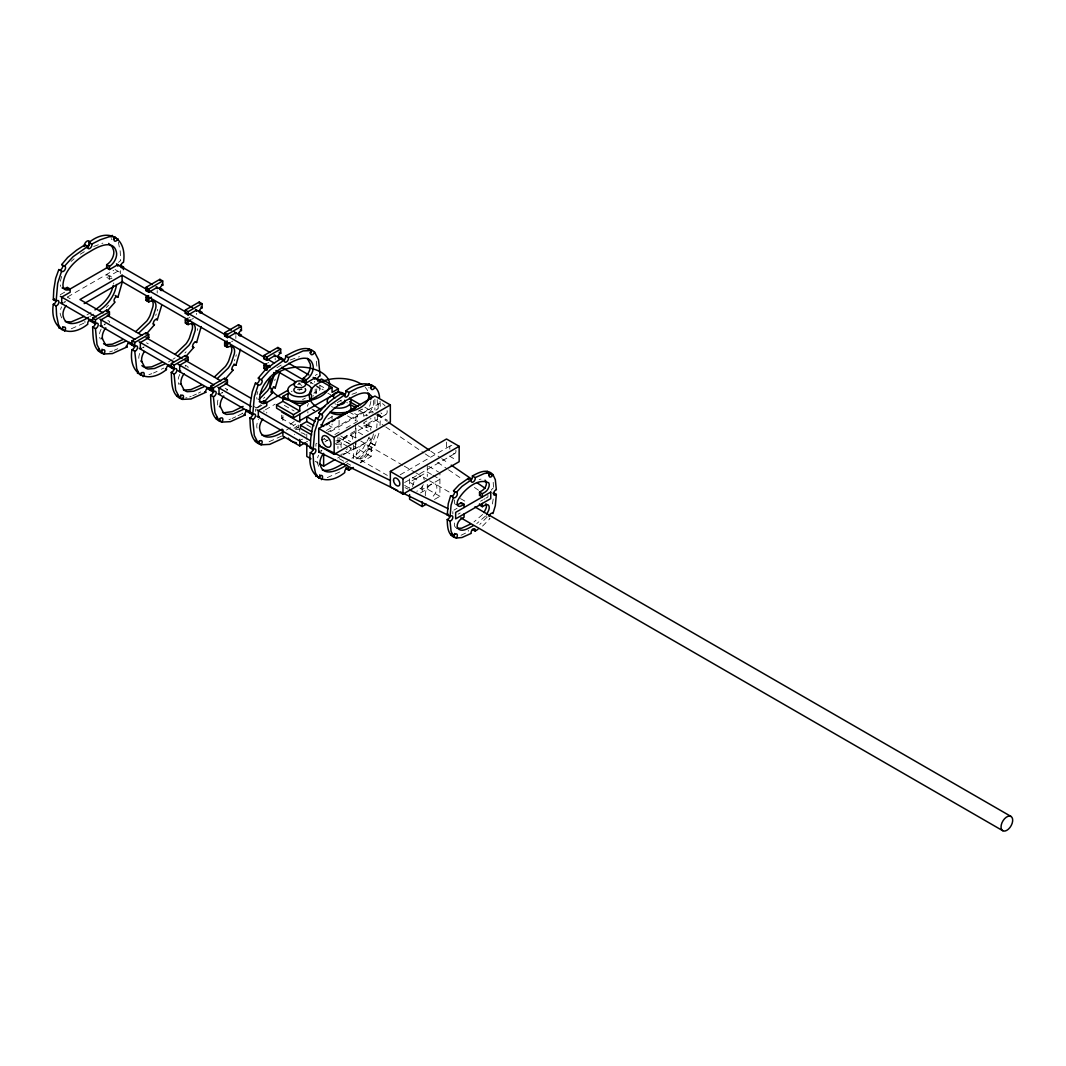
<?xml version="1.0" encoding="UTF-8"?>
<svg xmlns="http://www.w3.org/2000/svg" width="1066" height="1066" viewBox="0 0 1066 1066"><rect width="100%" height="100%" fill="white"/><g stroke="black" fill="none" stroke-linecap="round" stroke-linejoin="round"><path stroke-width="0.75" stroke-dasharray="5 3.75" d="M377.644 415.074L376.724 427.906M377.684 413.741L380.495 415.354L380.016 425.361M120.311 273.802L120.525 270.684M319.627 390.502L319.947 385.812M316.336 393.034L316.815 388.877M493.212 499.035L492.052 506.257M197.383 330.42L197.743 328.674M378.923 433.276L374.979 445.468A2.985 1.719 -60 0 0 371.661 446.854A2.985 1.719 -60 0 0 372.114 450.438L360.588 462.351M61.628 276.387L60.376 281.144A9.927 5.73 -60 0 0 60.749 286.408M256.999 394.66L257.825 391.489M373.42 433.875C371.488 444.868 363.999 453.983 354.778 459.886M157.235 310.979L157.661 309.38M235.879 356.39L236.306 354.791M375.352 435.061L372.181 443.856A2.985 1.719 -60 0 0 368.849 445.242A2.985 1.719 -60 0 0 369.316 448.813L357.776 460.725M274.735 380.629L275.201 379.096M155.703 315.443L156.249 314.004M234.347 360.841L234.893 359.415M307.328 406.319L308.42 403.534M369.356 437.007L363.066 448.52L351.967 458.273M487.269 516.943L479.753 524.459M482.632 514.492L473.957 521.954M485.443 516.117L476.769 523.579M106.28 307.568L108.545 305.222M184.924 352.979L186.097 351.807M263.569 398.378L264.741 397.205M71.129 261.41L74.154 258.785M482.565 526.084L490.067 518.556A2.985 1.719 -60 0 1 489.534 518.342M260.877 404.774L255.627 408.558M294.016 428.359L297.387 425.854M290.298 424.335L294.149 421.55M293.097 425.947L295.668 424.095M173.065 359.175L175.13 357.843M80.31 254.201L84.321 251.723M86.986 314.936L91.01 312.458M89.797 316.562L93.808 314.084M276.92 367.717L283.609 363.586M286.421 430.078L290.432 427.599M337.309 402.588L341.32 400.11M345.331 462.497L350.687 459.193M168.441 361.974L172.026 359.842M60.349 294.656L64.666 292.151M67.544 296.974L113.636 270.364M63.813 302.371L64.866 301.771M109.465 276.027L109.465 279.265L106.653 277.64L106.653 274.402L109.465 276.027L117.886 271.15L117.886 267.912M104.202 324.464L105.254 323.864M188.988 317.681L190.041 317.068M142.471 347.783L144.043 346.863M191.8 319.294L193.372 318.388M231.642 341.693L232.694 341.093M267.633 363.08L268.685 362.48M221.115 393.181L222.687 392.275M226.378 390.143L227.431 389.53L227.431 390.343M257.626 407.785L261.836 405.346M297.654 384.666L300.465 383.054M265.354 409.81L275.175 404.134M299.053 390.343L301.865 388.73M310.646 383.653L311.698 382.241M302.571 399.67L305.369 398.044M313.804 393.181L316.615 391.568L316.615 398.044M281.504 415.074L281.504 418.325L284.316 416.699M295.549 428.865L298.347 427.239M327.848 419.125L333.458 415.887M358.456 411.183L362.253 408.998L362.253 412.236L327.848 432.103M326.436 430.477L332.059 427.239L332.059 424.001M330.42 431.677L379.389 403.401M316.962 443.256L315.909 443.856L315.909 446.294M323.278 439.605L324.331 438.992L327.142 440.618L327.142 439.805M334.871 434.542L340.48 431.29M346.104 428.052L357.337 421.563L357.337 415.074L354.525 413.461M325.037 441.83L328.341 439.925M366.824 420.95L363.653 422.776L366.464 424.401L374.899 419.538L374.899 417.099M369.982 419.125L371.035 418.525M320.826 450.758L321.879 450.145M335.43 443.696L385.839 414.581M337.682 458.047L341.893 455.622M343.292 454.809L355.937 447.507L355.937 441.018M360.215 462.884L371.101 456.594L371.101 436.207M400.19 474.77L450.598 445.668M404.654 482.512L455.075 453.41M420.47 492.958L427.279 489.028L439.912 496.316L439.912 472.811M434.475 499.461L439.912 496.316M453.889 510.148L457.048 508.322M458.1 514.198L460.206 512.986M480.579 501.233L482.685 500.007M483.737 499.408L484.79 498.795M485.843 498.182L487.948 496.969L487.948 495.344M161.286 369.262L163.818 368.063M242.462 413.475L237.758 415.807M83.868 323.171L70.276 329.234M281.611 436.074L266.886 442.75M198.436 393.101L200.608 391.955M117.78 348.689L114.155 350.314M157.102 371.394L153.477 373.02M196.424 394.1L192.799 395.726M235.746 416.806L232.121 418.432M93.675 246.486L102.856 243.101M290.298 359.988L299.466 356.617M351.967 394.3L359.855 391.475M461.032 535.265L468.4 531.734A2.985 1.719 -60 0 1 468.36 530.335M112.53 350.967L109.598 351.94M151.852 373.66L148.92 374.646M189.655 396.912L191.174 396.365M228.99 419.604L230.496 419.071M327.275 477.621L341.999 470.945A2.985 1.719 -60 0 1 341.893 470.439M185.671 397.951L186.91 397.698M479.14 479.513L481.046 479.114M405.04 487.655L408.012 489.107M364.839 407.252L373.46 412.222M377.697 414.674L387.531 420.35M449.332 456.021L456.341 460.072M375.592 414.447L378.39 416.073M319.414 385.079L325.037 388.317M115.075 269.538L120.818 272.856M310.299 382.241L313.164 383.907M314.603 384.733L323.211 389.703M359.109 410.423L367.717 415.394M316.615 386.691L326.436 392.368M327.848 393.181L332.059 395.619M348.915 411.836L355.937 415.887L355.937 420.59M298.92 383.787L301.798 385.439M368.903 425.494L371.714 427.106M347.503 415.887L355.937 420.75M358.456 425.774L368.29 431.45M428.679 466.322L438.512 471.998M362.68 434.701L355.658 430.651L337.962 440.858L347.783 446.534M368.29 437.939L371.101 439.565L353.406 449.785L349.195 447.347M431.49 474.423L427.279 471.998L409.584 482.218L413.795 484.644M432.889 475.236L439.912 479.3L422.216 489.507L419.418 487.895M371.901 443.563L374.712 445.188M311.792 408.984L314.59 410.61M372.181 443.856L374.979 445.468M350.927 435.341L359.575 440.338M360.761 441.018L402.815 465.296M404.254 466.135L414.341 471.958M415.78 472.784L428.745 480.273M429.571 480.753L450.372 492.759M460.459 498.582L467.668 502.739M329.247 425.614L332.059 427.239M369.316 448.813L372.114 450.438M368.916 448.719L371.728 450.332M340.76 435.994L350.594 441.67M412.395 477.341L419.418 481.406M284.316 405.346L294.136 411.023M339.081 437.78L355.937 447.507M371.101 456.594L355.658 447.667L355.658 441.404M306.781 424.801L310.992 427.239M345.491 451.238L387.358 475.409M404.654 485.403L408.984 487.895M281.504 418.325L298.347 428.052L298.347 423.189M67.331 297.108L70.143 298.72M107.879 320.52L108.932 321.119M109.292 321.332L109.465 322.438M146.508 342.812L148.254 343.825M187.403 366.424L185.297 365.212L185.297 366.424M187.936 366.731L188.109 367.85M225.153 388.224L227.431 389.53M253.921 406.452L256.786 408.105M339.361 458.7L350.594 465.189M315.203 461.298L318.014 462.91M101.137 329.074A9.927 5.73 -60 0 0 99.698 337.309L99.871 337.402M179.781 374.472A9.927 5.73 -60 0 0 178.342 382.707L178.528 382.814M377.617 414.914L387.158 421.416M430.784 451.185L440.325 457.687M441.684 458.62L448.506 463.27M374.899 419.538L384.44 426.054M385.799 426.973L423.962 453.023M425.321 453.943L432.143 458.593M437.593 462.324L447.134 468.827M448.506 469.76L462.124 479.06M474.397 487.429L478.487 490.227M455.728 527.577L454.836 526.497A5.956 3.438 -60 0 1 455.222 520.968M318.627 466.295L317.388 462.99A9.927 5.73 -60 0 1 318.574 455.235M61.628 317.908L60.376 314.603A9.927 5.73 -60 0 1 61.575 306.861M178.342 382.707L178.928 384.506M99.698 337.309L100.284 339.095M118.339 242.129L120.192 251.309L120.685 260.757A2.985 1.719 -60 0 0 118.579 262.463M316.336 361.214L317.028 367.69M493.212 482.338L493.531 488.201M380.016 401.309L380.415 408.185M377.204 399.697L377.684 409.131M452.837 511.56L452.837 513.999M446.521 442.084L446.521 449.785M427.279 465.509L427.279 476.489M427.279 484.324L427.279 489.028M422.216 486.163L422.216 492.425M409.584 478.861L409.584 488.268M374.899 399.124L374.899 409.957M372.087 413.048L372.087 411.423L363.653 416.3L363.653 413.048M366.464 414.674L366.464 415.887M366.464 424.401L366.464 427.639L363.653 426.027L363.653 423.588M355.937 428.425L355.937 437.833M355.658 424.161L355.658 439.832M353.406 444.855L353.406 458.966M339.081 420.27L339.081 429.678M337.962 437.62L337.962 448.48M332.059 415.993L332.059 419.138M315.203 389.023L315.203 393.727M314.51 381.428L314.51 382.241M306.781 434.208L306.781 442.057M299.759 428.372L299.759 431.503M282.903 415.513L282.903 421.776M275.175 358.323L275.175 359.935M266.753 412.236L266.753 413.048M263.942 410.623L263.942 411.836M255.52 408.998L255.52 411.423M235.852 335.617L235.852 338.455M196.53 313.324L196.53 314.537M157.208 290.618L157.208 293.043M341.2 447.573A8.248 4.757 -60 0 1 346.81 435.754A8.248 4.757 -60 0 1 352.406 441.097M347.329 448.879A8.248 4.757 -60 0 1 346.277 449.492M387.105 410.623A6.449 3.731 60 0 1 385.519 414.741A6.449 3.731 60 0 1 380.935 412.928M378.377 408.491A6.449 3.731 60 0 1 379.736 403.241A6.449 3.731 60 0 1 385.119 406.026M412.622 486.576A8.248 4.757 -60 0 1 418.432 477.102A8.248 4.757 -60 0 1 424.228 479.873M423.309 484.697A8.248 4.757 -60 0 1 416.819 491.226M425.334 495.663A8.248 4.757 -60 0 1 430.184 484.99A8.248 4.757 -60 0 1 436.86 486.975A8.248 4.757 -60 0 1 431.597 497.529M455.875 450.292A4.464 2.585 60 0 1 452.557 453.01M449.905 449.186A4.464 2.585 60 0 1 453.117 446.068M365.225 387.371A29.795 17.203 0 0 1 367.663 390.769M340.307 400.936A11.913 6.876 0 0 1 341.52 401.043M346.716 402.495A11.913 6.876 0 0 1 347.503 402.908M333.298 407.305A11.913 6.876 0 0 1 331.446 406.572M350.994 447.507A11.913 6.876 0 0 1 340.774 454.316M335.723 440.911A11.913 6.876 0 0 1 349.102 443.789M335.71 404.121A5.956 3.438 0 0 1 334.871 403.721M335.857 444.615A5.956 3.438 0 0 1 343.852 445.455M291.324 391.568A11.913 6.876 0 0 1 292.124 391.142M297.321 389.69A11.913 6.876 0 0 1 302.198 389.69M298.52 383.094A11.913 6.876 0 0 1 299.759 383.067M302.611 439.179A5.956 3.438 0 0 1 301.025 439.525M294.522 434.515A5.956 3.438 0 0 1 294.749 434.302M301.025 432.796A5.956 3.438 0 0 1 305.649 435.674M307.568 441.364A11.913 6.876 0 0 1 306.195 441.95M295.588 429.718A11.913 6.876 0 0 1 299.759 429.278M380.495 415.354A2.985 1.719 -60 0 1 377.71 414.381M366.651 427.546A9.927 5.73 -60 0 1 373.327 429.318M373.42 400.416A9.927 5.73 -60 0 1 366.651 414.567M324.61 438.366A9.927 5.73 -60 0 1 323.851 438.432M369.023 387.931A2.985 1.719 -60 0 1 368.689 387.731M375.978 410.29A2.985 1.719 -60 0 1 377.204 409.291M321.039 451.464A9.927 5.73 -60 0 1 321.799 450.665M363.839 425.92A9.927 5.73 -60 0 1 370.848 430.304M370.835 401.416A9.927 5.73 -60 0 1 363.839 412.942M313.044 410.277A2.985 1.719 -60 0 1 314.47 410.45M313.151 395.246A9.927 5.73 -60 0 1 313.257 396.126M315.389 375.698A2.985 1.719 -60 0 1 317.295 374.273M307.901 413.008A2.985 1.719 -60 0 1 307.954 411.609M256.999 428.119A9.927 5.73 -60 0 1 258.692 419.391M257.079 399.217A9.927 5.73 -60 0 1 256.759 397.538M109.638 279.159A9.927 5.73 -60 0 1 111.997 278.266M112.023 239.544A2.985 1.719 -60 0 1 111.264 238.571M85 322.558A2.985 1.719 -60 0 1 84.96 321.159M64.786 302.278A9.927 5.73 -60 0 1 65.572 301.571M113.769 282.89A9.927 5.73 -60 0 1 113.609 283.876M106.827 277.546A9.927 5.73 -60 0 1 111.903 277.107M486.363 516.197A2.985 1.719 -60 0 1 486.256 515.731M491.266 490.213A2.985 1.719 -60 0 1 493.052 488.361M455.582 504.524A5.956 3.438 -60 0 1 454.609 499.874M104.122 324.983A9.927 5.73 -60 0 1 105.294 323.944M138.78 358.336A9.927 5.73 -60 0 1 140.459 351.767M143.444 347.689A9.927 5.73 -60 0 1 143.83 347.316M242.288 413.368A2.985 1.719 -60 0 1 242.209 413.008M217.571 405.027A9.927 5.73 -60 0 1 219.103 397.178M222.088 393.087A9.927 5.73 -60 0 1 222.474 392.728M363.759 457.034A8.248 4.757 -60 0 0 366.371 444.269A8.248 4.757 -60 0 0 356.617 452.917A8.248 4.757 -60 0 0 363.759 457.034"/><path stroke-width="1.5" d="M129.492 342.333A2.985 1.719 -60 0 0 127.134 346.89L112.41 353.566L103.802 353.992A2.985 1.719 -60 0 0 104.268 349.875A2.985 1.719 -60 0 0 100.937 352.34L97.006 344.678L95.434 328.581A2.985 1.719 -60 0 0 98.232 324.677A2.985 1.719 -60 0 0 95.434 323.984L92.622 322.358L92.742 318.108L106.48 310.179M95.434 323.984L95.54 319.733L109.278 311.805M142.084 375.445L139.06 373.7L136.701 368.703L134.756 351.287A2.985 1.719 -60 0 0 137.554 347.369A2.985 1.719 -60 0 0 134.756 346.69L131.944 345.064L132.064 340.814L145.802 332.885M134.756 346.69L134.862 342.439L148.6 334.497M209.482 387.944A2.985 1.719 -60 0 0 206.804 388.744A2.985 1.719 -60 0 0 205.778 392.288L191.054 398.964L182.459 399.39A2.985 1.719 -60 0 0 182.912 395.286A2.985 1.719 -60 0 0 179.594 397.738L175.663 390.089L174.078 373.993A2.985 1.719 -60 0 0 176.876 370.075A2.985 1.719 -60 0 0 174.078 369.396L171.266 367.77L171.386 363.519L185.124 355.591M174.078 369.396L174.184 365.132L187.936 357.203M247.818 410.343A2.985 1.719 -60 0 0 245.62 412.156A2.985 1.719 -60 0 0 245.1 414.994L230.376 421.67L221.781 422.096A2.985 1.719 -60 0 0 222.248 417.979A2.985 1.719 -60 0 0 218.916 420.444L214.986 412.782L213.4 396.685A2.985 1.719 -60 0 0 216.198 392.781A2.985 1.719 -60 0 0 213.4 392.088L210.588 390.476L210.708 386.225L224.446 378.283M213.4 392.088L213.52 387.837L227.258 379.909M63.44 330.047L60.402 328.288L58.443 324.504L56.591 315.323L56.112 305.875A2.985 1.719 -60 0 0 58.897 301.971A2.985 1.719 -60 0 0 56.112 301.278L53.3 299.666L53.78 289.659L55.645 278.333L58.817 269.551A2.985 1.719 -60 0 0 62.134 268.166A2.985 1.719 -60 0 0 61.681 264.581L67.704 257.439L76.579 250.177L85 244.754L87.812 246.379A2.985 1.719 -60 0 0 89.797 248.458A2.985 1.719 -60 0 0 91.796 244.074L100.217 239.77L109.092 236.785L113.356 236.599L116.381 238.344M56.112 301.278L57.684 283.369L61.615 271.164A2.985 1.719 -60 0 0 64.946 269.778A2.985 1.719 -60 0 0 64.48 266.207L73.088 256.706L87.812 246.379M123.416 269.645L123.496 266.98L120.685 265.354A2.985 1.719 -60 0 1 119.952 265.914M284.329 436.607A2.985 1.719 -60 0 0 284.422 437.7L269.698 444.375L261.103 444.802A2.985 1.719 -60 0 0 261.57 440.684A2.985 1.719 -60 0 0 258.239 443.15L254.308 435.488L252.722 419.391A2.985 1.719 -60 0 0 255.52 415.487A2.985 1.719 -60 0 0 252.722 414.794L249.91 413.168L250.403 403.175L252.256 391.848L255.427 383.067A2.985 1.719 -60 0 0 258.758 381.681A2.985 1.719 -60 0 0 258.292 378.097L264.315 370.955L273.189 363.693L281.611 358.269L284.422 359.895A2.985 1.719 -60 0 0 286.421 361.974A2.985 1.719 -60 0 0 288.406 357.59L303.13 350.914L311.725 350.487A2.985 1.719 -60 0 0 311.272 354.605A2.985 1.719 -60 0 0 314.59 352.14L318.521 359.802L320.106 375.898A2.985 1.719 -60 0 0 317.322 380.082M252.722 414.794L254.308 396.885L258.239 384.679A2.985 1.719 -60 0 0 261.57 383.294A2.985 1.719 -60 0 0 261.103 379.723L269.698 370.222L284.422 359.895M320.44 478.421L317.415 476.675L315.456 472.891L313.604 463.71L313.111 454.263A2.985 1.719 -60 0 0 315.909 450.345A2.985 1.719 -60 0 0 313.111 449.665L310.299 448.04L310.792 438.033L312.644 426.706L315.816 417.925A2.985 1.719 -60 0 0 319.147 416.54A2.985 1.719 -60 0 0 318.681 412.968L324.704 405.826L333.578 398.551L341.999 393.141L344.811 394.753A2.985 1.719 -60 0 0 346.81 396.832A2.985 1.719 -60 0 0 348.795 392.461L357.217 388.157L366.091 385.172L370.355 384.973L373.393 386.718M313.111 449.665L314.697 431.743L318.627 419.551A2.985 1.719 -60 0 0 321.959 418.165A2.985 1.719 -60 0 0 321.492 414.581L330.087 405.08L344.811 394.753M477.994 529.309L475.196 531.055A2.985 1.719 -60 0 0 473.197 528.989A2.985 1.719 -60 0 0 471.212 533.36L461.964 537.53L456.328 538.037A2.985 1.719 -60 0 0 456.741 533.999A2.985 1.719 -60 0 0 453.436 536.371L451.065 531.241L450.052 521.154A2.985 1.719 -60 0 0 452.837 517.237A2.985 1.719 -60 0 0 450.052 516.544L447.24 514.918L448.253 503.658L450.638 495.783A2.985 1.719 -60 0 0 453.929 494.358A2.985 1.719 -60 0 0 453.516 490.786L459.153 484.79L468.4 478.288L471.212 479.913A2.985 1.719 -60 0 0 473.197 481.979A2.985 1.719 -60 0 0 475.196 477.608L484.444 473.437L490.067 472.931A2.985 1.719 -60 0 0 489.667 476.968A2.985 1.719 -60 0 0 492.958 474.597L495.33 479.727L496.343 489.814A2.985 1.719 -60 0 0 493.558 493.731A2.985 1.719 -60 0 0 496.343 494.424L495.33 505.684L492.958 513.559A2.985 1.719 -60 0 0 490.813 513.639A2.985 1.719 -60 0 0 489.094 516.517M450.052 516.544L451.065 505.284L453.436 497.409A2.985 1.719 -60 0 0 456.741 495.983A2.985 1.719 -60 0 0 456.328 492.412L461.964 486.416L471.212 479.913M201.181 326.556L196.624 342.492A2.985 1.719 -60 0 0 193.292 343.878A2.985 1.719 -60 0 0 193.759 347.463L186.497 355.778M240.503 349.262L235.946 365.198A2.985 1.719 -60 0 0 232.615 366.584A2.985 1.719 -60 0 0 233.081 370.168L225.819 378.483M279.825 371.954L275.268 387.904A2.985 1.719 -60 0 0 271.937 389.29A2.985 1.719 -60 0 0 272.403 392.861L263.808 402.375M122.537 281.144L117.98 297.094A2.985 1.719 -60 0 0 114.648 298.48A2.985 1.719 -60 0 0 115.115 302.051L107.373 310.766M161.566 305.769L157.302 319.8A2.985 1.719 -60 0 0 153.97 321.186A2.985 1.719 -60 0 0 154.437 324.757L147.175 333.072M113.183 285.461C111.077 295.842 103.642 304.223 94.967 309.886M270.324 377.151L268.006 383.613A19.561 11.3 -60 0 1 264.714 389.197L260.144 394.42M321.439 426.387C325.197 414.114 336.19 406.186 346.81 400.07C353.805 396.672 366.158 387.664 372.167 397.112M483.951 512.626L485.949 508.522A5.956 3.438 -60 0 0 485.856 503.792M486.762 514.238L488.761 510.148A5.956 3.438 -60 0 0 485.043 505.124L482.325 506.696L479.527 505.084L479.527 503.858M258.918 399.537L267.526 390.822A19.561 11.3 -60 0 0 270.817 385.239L273.709 376.311A9.927 5.73 -60 0 0 273.829 372.554M135.728 331.619L146.748 321.093A19.561 11.3 -60 0 0 150.04 315.509L152.931 306.582A9.927 5.73 -60 0 0 151.492 299.999M138.54 333.245L149.56 322.718A19.561 11.3 -60 0 0 152.851 317.122L155.743 308.194A9.927 5.73 -60 0 0 148.96 301.865L146.149 300.239A9.927 5.73 -60 0 1 147.734 299.546M175.051 354.325L186.07 343.798A19.561 11.3 -60 0 0 189.362 338.202L192.253 329.274A9.927 5.73 -60 0 0 191.494 323.411M177.862 355.951L188.882 345.411A19.561 11.3 -60 0 0 192.173 339.827L195.065 330.9A9.927 5.73 -60 0 0 188.282 324.57L185.471 322.945A9.927 5.73 -60 0 1 186.657 322.385M214.373 377.031L225.392 366.491A19.561 11.3 -60 0 0 228.684 360.908L231.575 351.98A9.927 5.73 -60 0 0 230.616 345.85M217.184 378.657L228.204 368.116A19.561 11.3 -60 0 0 231.495 362.533L234.387 353.606A9.927 5.73 -60 0 0 227.604 347.276L224.806 345.65A9.927 5.73 -60 0 1 226.378 344.944M99.058 310.579C107.759 304.809 114.542 295.908 116.407 285.501A9.927 5.73 -60 0 0 116.58 284.515M346.077 467.441A2.985 1.719 -60 0 1 345.984 468.64L348.795 470.266L353.326 467.454M207.071 387.451A2.985 1.719 -60 0 1 206.951 388.37L209.762 389.996L212.121 388.57M68.984 289.659L107.879 267.206M109.465 269.538L109.465 266.287L106.653 264.674L106.653 267.912L109.465 269.538L117.886 264.674L117.886 266.287M62.761 302.984L61.708 303.583L61.708 297.108L70.143 292.244L70.143 288.993L67.331 287.367L67.331 288.993M185.351 311.725L122.097 275.215L79.963 299.533L102.976 312.818M84.187 303.583L122.097 281.69L270.164 367.184M146.149 287.274L159.887 279.332L162.698 280.958L162.818 285.075A2.985 1.719 -60 0 0 160.047 289.406M145.975 290.618L148.787 292.244L148.787 288.993L145.975 287.367L145.975 290.618L147.561 289.699M148.96 288.886L162.698 280.958M106.653 311.285L106.653 310.073L109.465 311.698L109.465 314.936L101.03 319.8L101.03 326.289L102.083 325.69M148.787 292.244L157.208 287.367L157.208 288.593M145.975 297.108L148.787 298.72L148.787 301.971L145.975 300.346L145.975 297.108L148.614 295.588M148.787 298.72L151.412 297.201M185.471 309.966L199.222 302.038L202.02 303.663L202.14 307.781A2.985 1.719 -60 0 0 199.782 309.966A2.985 1.719 -60 0 0 199.702 312.858M185.297 313.324L188.109 314.936L188.109 311.698L185.297 310.073L185.297 313.324L186.35 312.711M188.282 311.592L202.02 303.663M145.975 334.191L145.975 332.779L148.787 334.404L148.787 337.642L140.352 342.506L140.352 348.995L141.405 348.382M188.109 314.936L196.53 310.073L196.53 311.285M185.297 319.8L188.109 321.426L188.109 324.677L185.297 323.051L185.297 319.8L187.936 318.281M188.109 321.426L190.747 319.907M224.806 332.672L238.544 324.744L241.342 326.369L241.462 330.487A2.985 1.719 -60 0 0 239.224 332.432A2.985 1.719 -60 0 0 238.851 335.284M224.62 336.017L227.431 337.642L227.431 334.404L224.62 332.779L224.62 336.017L226.205 335.11M227.604 334.298L241.342 326.369M185.297 356.697L185.297 355.484L188.109 357.097L188.109 360.348L179.688 365.212L179.688 371.701L180.74 371.088M227.431 337.642L235.852 332.779L235.852 333.991M224.62 342.506L227.431 344.131L227.431 347.369L224.62 345.757L224.62 342.506L227.258 340.987M227.431 344.131L230.069 342.612M264.128 355.378L277.866 347.449L280.664 349.062L280.784 353.192A2.985 1.719 -60 0 0 278.679 354.898A2.985 1.719 -60 0 0 278.053 357.63M263.942 358.722L266.753 360.348L266.753 357.097L263.942 355.484L263.942 358.722L264.994 358.123M266.926 357.003L280.664 349.062M224.62 379.403L224.62 378.19L227.431 379.802L227.431 383.054L219.01 387.917L219.01 394.407L220.062 393.794M266.753 360.348L275.175 355.484L275.175 356.697M263.942 365.212L266.753 366.837L266.753 370.075L263.942 368.45L263.942 365.212L266.58 363.693M266.753 366.837L269.392 365.318M265.354 403.321L287.82 390.343M301.865 382.241L304.676 380.615M282.903 401.296L276.587 404.947L276.587 408.185L293.443 417.912L338.375 391.968L338.375 388.73L332.059 392.368L332.059 387.504L299.759 406.159L299.759 411.023L282.903 401.296L282.903 396.432L288.526 393.181M305.369 383.454L315.203 377.777L332.059 387.504M317.735 381.188L321.519 378.99L338.375 388.73M259.384 416.5L258.332 417.099L258.332 410.623L266.753 405.746L266.753 402.508L263.942 400.883L263.942 402.908M276.587 404.947L293.443 414.674L299.759 411.023M325.037 406.159L298.347 421.563L281.504 411.836M311.698 434.941L300.465 428.452L300.465 425.214L306.781 421.563L313.804 425.614M397.605 490.507L318.721 451.971L318.721 428.452L374.899 396.019L390.343 404.947L390.343 421.963L334.164 454.396L318.721 445.481L319.773 444.868M326.436 424.801L329.247 423.189M332.059 421.563L334.871 419.937M337.682 418.325L347.503 412.649M350.314 411.023L355.937 407.785L350.314 404.534M282.903 429.678L282.903 436.154L299.759 445.894L305.369 442.643M318.721 428.452L334.164 437.38L390.343 404.947M318.721 451.971L319.773 451.358M319.414 463.723L323.638 466.162L334.871 459.673M390.343 471.425L446.521 438.992L459.153 446.294L459.153 461.698L402.975 494.131L390.343 486.829L390.343 471.425L402.975 478.727L459.153 446.294M409.584 494.544L409.584 499.234L422.216 506.537L426.307 504.178M464.07 507.509L464.07 504.271L461.258 502.646L458.54 504.218A5.956 3.438 -60 0 1 456.968 504.778M479.527 492.106L482.325 493.731L482.325 496.969L479.527 495.344L479.527 492.106L482.245 490.533A5.956 3.438 -60 0 0 485.949 481.232L485.043 480.14M464.07 504.271L461.351 505.844A5.956 3.438 -60 0 1 457.634 500.82C462.564 490.706 477.701 477.048 488.761 482.845A5.956 3.438 -60 0 1 485.043 492.159L482.325 493.731M479.527 495.344L480.579 494.744M243.088 406.413L232.455 411.569L223.847 412.795A19.561 11.3 -60 0 1 222.621 412.409M168.934 364.998A2.985 1.719 -60 0 0 166.882 366.917A2.985 1.719 -60 0 0 166.456 369.582C147.268 385.146 128.067 374.059 131.944 349.661A2.985 1.719 -60 0 0 134.742 345.89M470.386 524.139L461.645 528.216L456.834 528.283M473.197 525.751C468.84 527.79 461.778 533.227 457.634 528.123A5.956 3.438 -60 0 1 461.351 518.809L464.07 517.237L464.07 513.999M84.321 316.375L71.129 321.919L65.332 321.599M88.465 317.282C81.389 321.972 65.972 329.194 63.187 316.229A9.927 5.73 -60 0 1 66.132 305.582M282.263 429.172C276.067 432.25 269.192 437.073 261.956 435.115M282.397 432.236C275.734 436.807 261.943 441.364 259.798 429.745A9.927 5.73 -60 0 1 262.756 419.098M343.998 463.324C337.362 466.522 330.114 472.025 322.345 469.973M346.81 464.949C339.548 469.613 323.291 478.208 320.186 464.603A9.927 5.73 -60 0 1 323.145 453.969M86.986 246.832A2.985 1.719 -60 0 0 88.984 242.448C108.292 226.911 127.294 237.878 123.496 262.383A2.985 1.719 -60 0 0 120.698 266.287A2.985 1.719 -60 0 0 123.496 266.98M284.102 360.002A2.985 1.719 -60 0 0 285.595 355.964C294.176 351.607 305.729 343.972 314.59 352.14M343.758 395.339A2.985 1.719 -60 0 0 345.984 390.836C356.297 381.548 378.67 379.363 379.536 397.698M470.639 480.193A2.985 1.719 -60 0 0 472.385 475.982C478.581 472.584 486.895 468.027 492.958 474.597M122.737 339.641L112.356 344.158L105.88 344.691A19.561 11.3 -60 0 1 103.562 343.705M125.548 341.267L115.168 345.784L108.692 346.303A19.561 11.3 -60 0 1 105.401 344.518L102.509 338.935A9.927 5.73 -60 0 1 105.814 327.848M162.059 362.347L151.678 366.864L145.203 367.397A19.561 11.3 -60 0 1 141.911 365.598M164.87 363.959L154.49 368.49L148.014 369.009A19.561 11.3 -60 0 1 144.723 367.224L141.831 361.627A9.927 5.73 -60 0 1 144.443 351.46M201.381 385.039L191.001 389.57L184.525 390.089A19.561 11.3 -60 0 1 183.299 389.703M204.192 386.665L193.812 391.195L187.336 391.715A19.561 11.3 -60 0 1 184.045 389.929L181.153 384.333A9.927 5.73 -60 0 1 184.098 373.7M243.514 409.371L233.134 413.888L226.658 414.421A19.561 11.3 -60 0 1 223.367 412.635L220.475 407.039A9.927 5.73 -60 0 1 223.78 395.952M181.407 398.151L182.379 398.231M454.689 536.571L453.516 536.425A2.985 1.719 -60 0 0 454.542 533.493M102.762 352.753L101.004 352.366A2.985 1.719 -60 0 0 102.043 349.142M220.729 420.857L218.97 420.47A2.985 1.719 -60 0 0 219.982 418.365M56.085 300.066A2.985 1.719 -60 0 1 53.3 304.263C49.489 328.754 68.504 339.734 87.812 324.184A2.985 1.719 -60 0 1 88.625 320.906A2.985 1.719 -60 0 1 91.183 319.6M260.051 443.563L258.292 443.176A2.985 1.719 -60 0 0 259.358 440.778M313.044 448.2A2.985 1.719 -60 0 1 312.405 450.931A2.985 1.719 -60 0 1 310.299 452.637C306.502 477.142 325.503 488.108 344.811 472.558A2.985 1.719 -60 0 1 346.81 468.187A2.985 1.719 -60 0 1 348.795 470.266M180.5 398.004L179.648 397.778A2.985 1.719 -60 0 0 180.727 394.953M318.721 445.481L390.156 480.38M409.504 489.84L448.2 508.735M400.576 491.959L449.692 515.957M88.984 242.448L91.796 244.074M161.579 284.369L162.818 285.075M200.914 307.075L202.14 307.781M240.41 329.874L241.462 330.487M279.199 352.273L280.784 353.192M285.595 355.964L288.406 357.59M345.984 390.836L348.795 392.461M277.973 356.164L280.784 357.79A2.985 1.719 -60 0 1 278.772 358.549M116.514 263.875L152.398 284.595M156.156 286.767L192.586 307.794M195.464 309.46L231.349 330.18M234.214 331.832L270.111 352.553M274.122 354.871L283.023 360.015M288.766 363.319L308.86 374.926M313.164 377.417L316.042 379.07M337.576 391.502L340.44 393.154M350.487 398.964L360.535 404.76M349.608 401.695L358.043 406.559M472.385 475.982L475.196 477.608M188.229 313.391L264.421 357.376M267.3 359.042L274.482 363.186M281.677 367.344L303.237 379.789M496.343 494.424L493.531 492.798A2.985 1.719 -60 0 1 493.052 493.198M275.921 370.502L296.042 382.121M266.926 369.969L264.128 368.356A9.927 5.73 -60 0 1 265.301 367.783M453.516 490.786L456.328 492.412M61.681 264.581L64.48 266.207M115.168 295.469L117.98 297.094M156.249 319.187L157.302 319.8M195.225 341.693L196.624 342.492M234.014 364.079L235.946 365.198M258.292 378.097L261.103 379.723M273.336 386.785L275.268 387.904M318.681 412.968L321.492 414.581M474.863 506.896L1010.994 816.436A8.248 4.757 -60 0 1 1008.383 829.201A8.248 4.757 -60 0 1 1001.24 825.084A8.248 4.757 -60 0 1 1010.994 816.436M282.903 396.432L299.759 406.159M58.817 269.551L61.615 271.164M153.038 323.944L154.437 324.757M192.36 346.65L193.759 347.463M231.855 369.449L233.081 370.168M255.427 383.067L258.239 384.679M271.004 392.061L272.403 392.861M315.816 417.925L318.627 419.551M450.638 495.783L453.436 497.409M315.203 421.563L306.781 416.699L306.781 421.563M320.826 424.801L323.638 426.427M108.239 314.23L109.465 314.936M147.561 336.936L148.787 337.642M186.883 359.642L188.109 360.348M226.205 382.334L227.431 383.054M300.465 425.214L311.698 431.703M460.858 517.849L1002.746 830.707M107.28 315.309L141.778 335.23M146.095 337.709L182.033 358.469M184.911 360.121L220.849 380.868M225.166 383.36L251.043 398.298M472.385 529.442L475.196 531.055M60.336 296.308L96.22 317.028M99.977 319.2L134.982 339.401M139.126 341.8L173.731 361.774M178.049 364.266L213.933 384.986M217.957 387.304L251.256 406.532M256.999 409.85L310.099 440.511M450.025 515.611A2.985 1.719 -60 0 1 447.24 519.528L450.052 521.154M92.742 318.108L95.54 319.733M132.064 340.814L134.862 342.439M171.386 363.519L174.184 365.132M210.708 386.225L213.52 387.837M60.336 302.797L93.355 321.852M99.977 325.69L132.104 344.238M139.286 348.382L173.731 368.263M178.049 370.755L213.933 391.475M217.957 393.794L252.682 413.848M256.999 416.34L310.099 447M128.306 342.959L131.118 344.585A2.985 1.719 -60 0 0 130.971 342.706M53.3 304.263L56.112 305.875M95.354 322.518A2.985 1.719 -60 0 1 94.727 325.25A2.985 1.719 -60 0 1 92.622 326.956L95.434 328.581M126.081 346.277L127.134 346.89M131.944 349.661L134.756 351.287M165.403 368.983L166.456 369.582M174.064 368.316A2.985 1.719 -60 0 1 171.266 372.367L174.078 373.993M204.725 391.688L205.778 392.288M213.333 390.622A2.985 1.719 -60 0 1 212.694 393.354A2.985 1.719 -60 0 1 210.588 395.073L213.4 396.685M244.047 414.381L245.1 414.994M252.695 414.154A2.985 1.719 -60 0 1 249.91 417.779L252.722 419.391M310.299 452.637L313.111 454.263M447.24 519.528C447.4 526.591 447.613 536.078 456.328 538.037M310.992 458.86L306.781 456.435L306.781 443.616M101.457 338.322L102.509 338.935M140.779 361.028L141.831 361.627M180.101 383.72L181.153 384.333M219.423 406.426L220.475 407.039M92.622 326.956C93.155 336.55 92.222 350.434 103.802 353.992M171.266 372.367C171.813 381.961 170.866 395.832 182.459 399.39M210.588 395.073C211.135 404.667 210.189 418.538 221.781 422.096M249.91 417.779C250.417 427.386 249.591 441.204 261.103 444.802M108.652 243.421L112.356 247.099L113.609 250.417A9.927 5.73 -60 0 1 106.827 264.568M388.517 422.349L429.411 450.252M451.224 465.136L471.678 479.087M477.128 482.805L485.296 488.388M367.717 393.194L370.608 398.791A9.927 5.73 -60 0 1 370.768 399.59M307.328 358.336L310.219 363.932A9.927 5.73 -60 0 1 303.45 378.084M491.506 475.063L490.147 472.971A2.985 1.719 -60 0 1 488.828 474.85M277.866 347.449L277.906 348.675M238.544 324.744L238.584 325.969M199.222 302.038L199.262 303.264M159.887 279.332L159.94 280.558M482.325 503.458L482.325 506.696M461.258 502.646L461.258 503.858M422.216 501.833L422.216 506.537M402.975 478.727L402.975 494.131M334.164 437.38L334.164 454.396M323.638 453.343L323.638 466.162M314.51 378.19L314.51 378.99M299.759 414.261L299.759 422.109M299.759 439.405L299.759 445.894M293.443 414.674L293.443 417.912M122.097 275.215L122.097 281.69M368.57 393.167A29.795 17.203 0 0 1 330.687 412.116M321.226 409.384A29.795 17.203 0 0 1 317.282 383.893A29.795 17.203 0 0 1 361.601 384.36M334.871 398.044A5.956 3.438 0 0 1 336.243 392.594A5.956 3.438 0 0 1 344.918 394.913M350.021 405.053A11.913 6.876 0 0 1 345.331 413.635A11.913 6.876 0 0 1 329.927 412.182M349.501 397.951A11.913 6.876 0 0 1 347.916 405.919A11.913 6.876 0 0 1 334.351 407.612M327.728 403.374A11.913 6.876 0 0 1 334.351 394.98M344.758 400.243A5.956 3.438 0 0 1 343.292 403.721A5.956 3.438 0 0 1 337.269 404.574M310.699 393.7A11.913 6.876 0 0 1 300.359 403.294A11.913 6.876 0 0 1 288.406 394.34M305.542 383.92A11.913 6.876 0 0 1 308.674 394.5A11.913 6.876 0 0 1 290.112 393.98A11.913 6.876 0 0 1 295.029 383.627M296.401 442.763A11.913 6.876 0 0 1 288.326 438.099M305.222 388.57A5.956 3.438 0 0 1 299.186 393.367A5.956 3.438 0 0 1 294.842 387.997M374.979 387.011A2.985 1.719 -60 0 1 371.661 389.463A2.985 1.719 -60 0 1 372.114 385.359A2.985 1.719 -60 0 1 370.395 387.664M321.492 479.66A2.985 1.719 -60 0 0 321.959 475.556A2.985 1.719 -60 0 0 318.627 478.008A2.985 1.719 -60 0 0 319.72 474.823M310.299 448.04A2.985 1.719 -60 0 1 311.538 447.28M341.959 394.593A2.985 1.719 -60 0 1 341.999 393.141M368.476 385.212A2.985 1.719 -60 0 1 369.316 383.733M315.816 476.395A2.985 1.719 -60 0 1 316.682 474.916M320.106 380.495A2.985 1.719 -60 0 1 319.374 381.055M306.262 379.709A9.927 5.73 -60 0 0 313.031 365.545C309.926 351.953 293.67 360.548 286.421 365.212C274.268 371.874 262.156 381.801 259.798 396.272A9.927 5.73 -60 0 0 266.58 402.615M249.91 413.168A2.985 1.719 -60 0 1 251.15 412.409M281.571 359.722A2.985 1.719 -60 0 1 281.611 358.269M311.792 350.514A2.985 1.719 -60 0 1 309.753 352.926M308.207 350.034A2.985 1.719 -60 0 1 308.927 348.862M255.427 441.524A2.985 1.719 -60 0 1 256.293 440.058M263.768 400.989A9.927 5.73 -60 0 1 259.291 401.709M117.98 238.624A2.985 1.719 -60 0 1 114.648 241.089A2.985 1.719 -60 0 1 115.115 236.972A2.985 1.719 -60 0 1 113.622 239.13M91.836 320.426A2.985 1.719 -60 0 1 91.796 321.879L88.984 320.266A2.985 1.719 -60 0 0 89.091 319.347M64.48 331.286A2.985 1.719 -60 0 0 64.946 327.169A2.985 1.719 -60 0 0 61.615 329.634A2.985 1.719 -60 0 0 62.747 326.702M109.638 266.194A9.927 5.73 -60 0 0 116.407 252.029C113.302 238.438 97.059 247.032 89.797 251.696C77.645 258.358 65.546 268.286 63.187 282.77A9.927 5.73 -60 0 0 69.956 289.099M53.3 299.666A2.985 1.719 -60 0 1 54.539 298.893M84.96 246.206A2.985 1.719 -60 0 1 85 244.754M111.597 236.519A2.985 1.719 -60 0 1 112.303 235.346M58.817 328.008A2.985 1.719 -60 0 1 59.456 326.809M67.145 287.474A9.927 5.73 -60 0 1 62.081 287.9M447.24 514.918A2.985 1.719 -60 0 1 448.306 514.225M450.638 534.746A2.985 1.719 -60 0 1 451.504 533.32M486.456 472.771A2.985 1.719 -60 0 1 487.269 471.305M468.36 479.74A2.985 1.719 -60 0 1 468.4 478.288M84.214 246.459A3.971 2.292 -60 0 1 86.786 241.276A3.971 2.292 -60 0 1 89.797 242.781A3.971 2.292 -60 0 1 86.786 247.752M92.622 322.358A2.985 1.719 -60 0 1 94.221 321.546M160.46 290.232A2.985 1.719 -60 0 0 162.818 289.685L160.007 288.06A2.985 1.719 -60 0 1 159.394 288.54M98.139 350.714A2.985 1.719 -60 0 1 99.111 349.115M131.944 345.064A2.985 1.719 -60 0 1 133.543 344.251M200.901 313.151A2.985 1.719 -60 0 0 202.14 312.378L199.329 310.766A2.985 1.719 -60 0 1 198.849 311.165M170.014 365.105A2.985 1.719 -60 0 1 170.44 367.29L167.629 365.665A2.985 1.719 -60 0 0 167.735 365.052M143.124 376.698A2.985 1.719 -60 0 0 143.59 372.58A2.985 1.719 -60 0 0 140.259 375.032A2.985 1.719 -60 0 0 141.392 372.527M137.461 373.42A2.985 1.719 -60 0 1 138.007 372.354M171.266 367.77A2.985 1.719 -60 0 1 172.386 367.037M239.357 335.803A2.985 1.719 -60 0 0 241.462 335.084L238.651 333.458A2.985 1.719 -60 0 1 238.291 333.778M209.802 388.544A2.985 1.719 -60 0 1 209.762 389.996M176.783 396.112A2.985 1.719 -60 0 1 177.529 394.78M210.588 390.476A2.985 1.719 -60 0 1 211.708 389.743M248.991 410.903A2.985 1.719 -60 0 1 249.084 412.689L246.273 411.076A2.985 1.719 -60 0 0 246.366 409.877M216.105 418.818A2.985 1.719 -60 0 1 216.971 417.352M490.76 492.106L455.648 512.373L455.648 518.862L490.76 498.595L490.76 492.106M306.075 379.802L303.264 378.19L303.264 381.428L306.075 383.054L306.075 379.802M321.932 439.658A6.449 3.731 60 0 0 329.314 447.187A6.449 3.731 60 0 0 328.075 437.446A6.449 3.731 60 0 0 321.932 439.658M393.541 480.739A4.464 2.585 60 0 0 398.657 485.949A4.464 2.585 60 0 0 397.791 479.207A4.464 2.585 60 0 0 393.541 480.739M284.862 399.164A29.795 17.203 0 0 0 329.554 384.266A29.795 17.203 0 0 0 284.862 369.369A29.795 17.203 0 0 0 284.862 399.164M296.255 387.051A5.956 3.438 0 0 0 305.689 384.626A5.956 3.438 0 0 0 297.321 381.122A5.956 3.438 0 0 0 296.255 387.051"/></g></svg>
